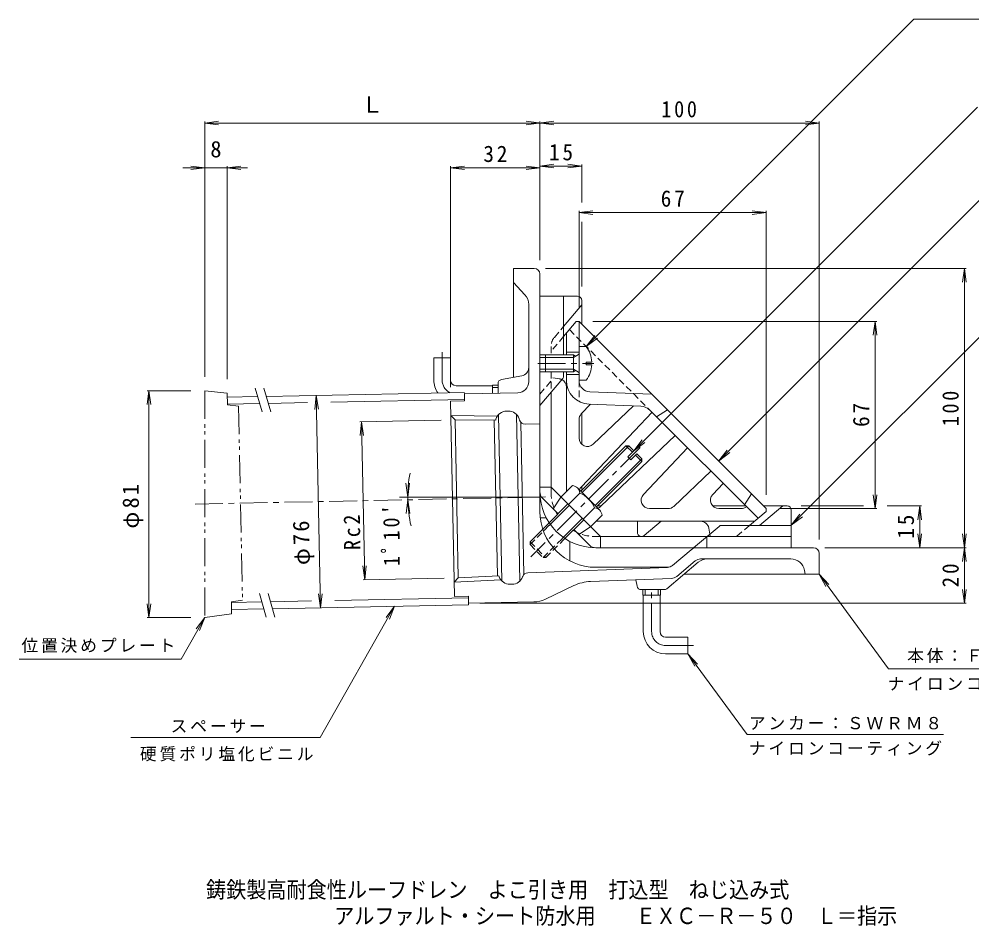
# Model space of a CAD drawing. Units: millimetres, scale not verified. Extents: x -234 to 343, y -275 to 243.
# Drawn here: x -234.1 to 107.1, y -274.7 to 50 of the extents above; entities that cross this region are included whole.
import ezdxf
from ezdxf.enums import TextEntityAlignment as Align

# ---------------------------------------------------------------- set-up
doc = ezdxf.new("R2010")
doc.units = ezdxf.units.MM
doc.header["$LTSCALE"] = 2
for name, pattern in [('CHAIN1', [8, 5, -1, 1, -1]), ('DASHED1', [1.8, 1.2, -0.6]), ('DOUBLE_CHAIN1', [8.8, 5, -1, 0.6, -0.6, 0.6, -1])]:
    doc.linetypes.add(name, pattern=pattern)
for name, color, linetype, lineweight in [('0-0_通り芯', 3, 'Continuous', 9), ('0-1_ピット', 2, 'Continuous', 9), ('0-2_本体（蓋）', 6, 'Continuous', 5), ('0-3_受枠', 7, 'Continuous', 9), ('0-4_寸法', 7, 'Continuous', 9), ('0-5_文字', 7, 'Continuous', 9)]:
    doc.layers.add(name, color=color, linetype=linetype, lineweight=lineweight)
doc.layers.add('F-4_F-4ﾚｲﾔ', color=2, linetype='Continuous')
doc.styles.add('ＭＳ ゴシック', font='')
doc.styles.get('ＭＳ ゴシック').set_extended_font_data('MS Gothic')

msp = doc.modelspace()

# ---------------------------------------------------------------- linework, layer by layer
at = {"layer": '0-0_通り芯'}
for p, q in [((-49.578, -39.282), (-57.078, -39.282)), ((-57.078, -78.33), (-57.078, -39.282)), ((-52.921, -48.74), (-57.078, -44.282)), ((-47.578, -41.282), (-47.578, -126.282)), ((-51.578, -79.797), (-51.578, -52.15)), ((-79.578, -71.282), (-85.578, -71.282)), ((-85.578, -79.282), (-85.578, -71.282)), ((-79.578, -79.282), (-79.578, -71.282)), ((-61.346, -79.058), (-54.041, -77.73)), ((-77.578, -81.282), (-64.578, -81.282)), ((-64.578, -81.107), (-62.578, -81.107)), ((-64.578, -83.982), (-64.578, -81.107)), ((-62.578, -80.534), (-62.578, -83.941)), ((-55.497, -83.797), (-74.63, -84.186)), ((-74.579, -86.686), (-74.63, -84.186)), ((-64.578, -81.922), (-62.578, -81.922)), ((-79.578, -86.788), (-74.579, -86.686)), ((-61.24, -151.149), (-62.45, -91.718)), ((-58.909, -90.367), (-59.545, -90.38)), ((-54.738, -151.179), (-55.952, -91.586)), ((-77.963, -93.474), (-76.812, -150.026)), ((-77.963, -93.474), (-63.413, -93.633)), ((-62.778, -149.301), (-63.912, -93.627)), ((-63.413, -93.633), (-63.302, -93.253)), ((-54.851, -93.638), (-55.038, -93.085)), ((-53.286, -148.808), (-54.394, -94.387)), ((-52.916, -94.996), (-47.578, -94.888)), ((-47.578, -121.143), (-97.819, -121.143)), ((-45.311, -128.53), (-47.451, -128.53)), ((-36.826, -137.016), (-36.826, -144.016)), ((50.422, -139.282), (-27.578, -139.282)), ((-0.133, -145.621), (6.585, -139.984)), ((9.97, -143.282), (42.249, -143.282)), ((52.422, -141.282), (52.422, -148.782)), ((-51.938, -148.214), (-1.948, -146.321)), ((-2.012, -146.282), (-27.578, -146.282)), ((9.137, -144.452), (-2.16, -153.931)), ((1.388, -149.567), (8.041, -143.984)), ((-78.258, -151.581), (-76.812, -150.026)), ((-53.749, -149.548), (-53.795, -149.68)), ((3.976, -148.782), (52.422, -148.782)), ((47.168, -147.388), (47.422, -148.782)), ((-78.258, -151.581), (-61.6, -150.721)), ((-57.487, -152.351), (-58.283, -152.368)), ((-35.377, -152.821), (-45.629, -157.72)), ((-29.478, -151.366), (-0.427, -150.266)), ((-12.802, -153.051), (-13.22, -150.751)), ((-73.103, -159.171), (-73.154, -156.671)), ((-3.124, -154.282), (-11.326, -154.282)), ((-10.753, -156.282), (-10.753, -154.282)), ((-10.753, -156.282), (-4.403, -156.282)), ((-10.578, -169.282), (-10.578, -156.282)), ((-9.938, -156.282), (-9.938, -154.282)), ((-5.218, -156.282), (-5.218, -154.282)), ((-4.578, -169.282), (-4.578, -156.282)), ((-4.403, -156.282), (-4.403, -154.282)), ((-49.737, -158.695), (-73.103, -159.171)), ((-2.578, -171.282), (5.422, -171.282)), ((5.422, -171.282), (5.422, -177.282)), ((-2.578, -177.282), (5.422, -177.282))]:
    msp.add_line(p, q, dxfattribs=at)
at = {"layer": '0-0_通り芯', "linetype": 'CHAIN1'}
for p, q in [((-82.578, -79.282), (-82.578, -68.282)), ((-11.706, -103.41), (-50.867, -142.571)), ((-171.045, -123.657), (-45.567, -121.102)), ((-7.578, -169.282), (-7.578, -154.282)), ((-2.578, -174.282), (8.422, -174.282))]:
    msp.add_line(p, q, dxfattribs=at)
at = {"layer": '0-0_通り芯', "color": 2}
for p, q in [((-32.972, -119.019), (-16.759, -102.806)), ((-32.477, -119.513), (-15.769, -102.806)), ((-16.759, -102.806), (-15.769, -102.806)), ((-16.759, -102.806), (-14.461, -105.104)), ((-16.087, -106.731), (-13.966, -104.609)), ((-15.769, -102.806), (-13.966, -104.609)), ((-15.027, -107.791), (-12.906, -105.67)), ((-12.906, -105.67), (-11.102, -107.473)), ((-27.81, -124.18), (-11.102, -107.473)), ((-27.315, -124.675), (-11.102, -108.463)), ((-16.087, -106.731), (-15.027, -107.791)), ((-13.4, -106.165), (-11.102, -108.463)), ((-11.102, -107.473), (-11.102, -108.463)), ((-35.957, -117.054), (-40.043, -121.14)), ((-34.12, -117.87), (-26.167, -125.823)), ((-33.303, -119.708), (-37.389, -123.794)), ((-44.736, -130.783), (-37.568, -123.615)), ((-44.302, -131.339), (-37.073, -124.11)), ((-28.004, -125.007), (-32.09, -129.093)), ((-39.635, -136.006), (-32.406, -128.777)), ((-39.079, -136.44), (-31.911, -129.271)), ((-25.35, -127.661), (-29.436, -131.746))]:
    msp.add_line(p, q, dxfattribs=at)
at = {"layer": '0-0_通り芯', "color": 2, "linetype": 'DOUBLE_CHAIN1'}
msp.add_line((-51.125, -137.172), (-44.736, -130.783), dxfattribs=at)
at = {"layer": '0-0_通り芯', "color": 2, "linetype": 'DASHED1'}
for p, q in [((-51.125, -138.162), (-44.302, -131.339)), ((-46.458, -142.829), (-39.635, -136.006)), ((-45.468, -142.829), (-39.079, -136.44)), ((-51.125, -137.172), (-51.125, -138.162)), ((-51.125, -137.172), (-45.468, -142.829)), ((-51.125, -138.162), (-46.458, -142.829)), ((-46.458, -142.829), (-45.468, -142.829))]:
    msp.add_line(p, q, dxfattribs=at)
at = {"layer": '0-0_通り芯'}
for points in [[(-79.578, -86.788), (-78.153, -156.773), (-73.154, -156.671)], [(-77.963, -93.474), (-79.472, -91.979), (-62.792, -92.161)], [(-76.812, -150.026), (-62.28, -149.276), (-62.154, -149.65)]]:
    msp.add_lwpolyline(points, dxfattribs=at)
for centre, radius, start, end in [((-49.578, -41.282), 2, 0, 90), ((-56.578, -52.15), 5, 0, 42.99986), ((-54.578, -74.779), 3, 280.3046, 0), ((-77.578, -79.282), 8, 180, 215.07475), ((-77.578, -79.282), 2, 180, 270), ((-61.078, -80.534), 1.5, 100.30553, 180), ((-55.578, -79.797), 4, 271.16649, 0), ((-59.464, -94.38), 4, 91.16684, 163.64136), ((-58.827, -94.367), 4, 18.69203, 91.16649), ((-52.957, -92.997), 2, 198.69193, 271.16612), ((-27.578, -119.282), 20, 180, 270), ((-27.578, -126.282), 20, 180, 270), ((8.514, -142.282), 3, 90, 130.00003), ((50.422, -141.282), 2, 0, 90), ((9.97, -146.282), 3, 90, 130.00003), ((12.351, -148.282), 5, 90, 129.99995), ((42.249, -148.282), 5, 10.30489, 90), ((-2.012, -143.282), 3, 270, 310.00003), ((-2.061, -143.323), 3, 272.16797, 310.00018), ((-58.365, -148.368), 4, 198.69226, 271.16684), ((-57.568, -148.352), 4, 271.16684, 340.61086), ((-51.862, -150.212), 2, 92.16795, 160.61086), ((-0.54, -147.269), 3, 272.16844, 310.00018), ((-28.91, -166.355), 15, 92.16815, 115.53932), ((-11.326, -152.782), 1.5, 190.30476, 270), ((-3.124, -152.782), 1.5, 270, 310.00034), ((-49.941, -148.697), 10, 271.1667, 295.53929), ((-2.578, -169.282), 8, 180, 270), ((-2.578, -169.282), 2, 180, 270)]:
    msp.add_arc(centre, radius, start, end, dxfattribs=at)
at = {"layer": '0-0_通り芯', "linetype": 'CHAIN1'}
for centre, end in [((-77.578, -79.282), 244.37117), ((-2.578, -169.282), 270)]:
    msp.add_arc(centre, 5, 180, end, dxfattribs=at)
at = {"layer": '0-0_通り芯', "color": 2}
for centre, radius, start, end in [((-36.1, -119.85), 2.8, 2.92557, 87.07463), ((-37.277, -128.981), 10.089, 23.19786, 66.80214), ((-28.147, -127.804), 2.8, 2.92572, 87.07428)]:
    msp.add_arc(centre, radius, start, end, dxfattribs=at)
at = {"layer": '0-1_ピット'}
for p, q in [((-34.078, -49.282), (-47.578, -49.282)), ((-39.078, -70.282), (-39.078, -49.282)), ((-32.578, -50.782), (-32.578, -59.282)), ((-39.078, -60.029), (-32.578, -52.282)), ((-45.578, -70.282), (-47.578, -70.282)), ((-45.578, -71.152), (-47.578, -71.152)), ((-45.578, -75.412), (-47.578, -75.412)), ((-45.578, -76.282), (-47.578, -76.282)), ((-39.078, -77.736), (-39.078, -76.282)), ((-39.429, -78.7), (-47.578, -88.412)), ((-43.578, -83.645), (-43.578, -117.604)), ((-32.578, -91.176), (-32.578, -102.288)), ((-43.578, -117.604), (-47.578, -117.604)), ((-32.578, -118.625), (-32.578, -117.317)), ((-46.699, -121.555), (-41.103, -127.15)), ((-42.871, -125.383), (-40.043, -121.14)), ((-26.922, -124.282), (-25.612, -124.282)), ((26.058, -124.282), (14.222, -124.282)), ((39.422, -124.282), (31.08, -131.282)), ((40.922, -124.282), (32.422, -124.282)), ((42.422, -125.782), (42.422, -139.282)), ((-35.447, -132.807), (-29.851, -138.403)), ((-33.679, -134.575), (-29.436, -131.747)), ((-12.687, -129.782), (-12.687, -133.816)), ((-4.133, -129.782), (-10.279, -134.939)), ((16.538, -131.633), (7.422, -139.282)), ((17.502, -131.282), (42.422, -131.282)), ((42.422, -135.282), (-25.9, -135.282)), ((12.189, -135.282), (12.189, -139.282))]:
    msp.add_line(p, q, dxfattribs=at)
at = {"layer": '0-1_ピット', "linetype": 'DASHED1'}
for p, q in [((-42.408, -63.997), (-39.078, -60.029)), ((-43.578, -67.211), (-43.578, -70.282)), ((-43.578, -76.282), (-43.578, -83.645)), ((-47.578, -84.282), (-43.578, -79.515)), ((-43.578, -117.604), (-43.578, -119.282)), ((-25.9, -135.282), (-27.578, -135.282))]:
    msp.add_line(p, q, dxfattribs=at)
at = {"layer": '0-1_ピット'}
msp.add_lwpolyline([(-43.578, -117.604), (-25.9, -135.282), (-25.9, -139.282)], dxfattribs=at)
for centre, radius, start, end in [((-34.078, -50.782), 1.5, 0, 90), ((-40.578, -77.736), 1.5, 319.99997, 0), ((-44.577, -119.434), 3, 177.11079, 224.99966), ((40.922, -125.782), 1.5, 0, 90), ((17.502, -132.782), 1.5, 90, 130.00003), ((-11.221, -133.816), 1.466, 180, 309.99966), ((-27.729, -136.282), 3, 225.00034, 272.88921)]:
    msp.add_arc(centre, radius, start, end, dxfattribs=at)
at = {"layer": '0-1_ピット', "linetype": 'DASHED1'}
for centre, radius, start, end in [((-38.578, -67.211), 5, 140.00005, 180), ((-27.578, -119.282), 16, 180, 210.52126), ((-27.578, -119.282), 16, 239.47624, 270)]:
    msp.add_arc(centre, radius, start, end, dxfattribs=at)
at = {"layer": '0-2_本体（蓋）'}
for p, q in [((-34.578, -58.282), (-39.078, -63.645)), ((-33.578, -58.282), (-34.578, -58.282)), ((-33.578, -58.282), (33.422, -125.282)), ((-33.578, -67.282), (-33.578, -58.282)), ((-38.078, -62.453), (-38.078, -70.282)), ((-38.078, -69.282), (-33.578, -69.282)), ((-38.078, -76.282), (-38.078, -119.175)), ((-38.078, -77.282), (-33.578, -77.282)), ((-29.732, -83.43), (-7.578, -84.282)), ((-32.754, -91.362), (-29.509, -87.942)), ((-11.471, -88.636), (-29.905, -87.927)), ((-28.513, -102.228), (-14.083, -88.535)), ((-7.419, -90.805), (-32.742, -117.489)), ((-8.128, -90.097), (30.505, -128.73)), ((-5.81, -92.414), (-1.921, -89.939)), ((-33.578, -93.427), (-33.578, -100.052)), ((0.899, -99.124), (-25.785, -124.446)), ((-10.524, -120.217), (5.309, -103.533)), ((0.342, -124.458), (13.627, -111.851)), ((14.282, -120.217), (18.037, -116.261)), ((28.119, -119.979), (25.644, -123.868)), ((-1.723, -125.282), (-8.348, -125.282)), ((24.417, -125.282), (16.458, -125.282)), ((33.422, -125.282), (33.422, -126.282)), ((33.422, -126.282), (27.463, -131.282)), ((29.251, -129.782), (-27.472, -129.782)), ((12.87, -132.246), (13.259, -134.385))]:
    msp.add_line(p, q, dxfattribs=at)
at = {"layer": '0-2_本体（蓋）', "linetype": 'DASHED1'}
for p, q in [((-37.025, -61.199), (-8.128, -90.097)), ((-39.078, -63.645), (-43.578, -69.008)), ((-40.542, -78.835), (-43.583, -78.282)), ((-33.578, -79.433), (-33.578, -86.933)), ((27.463, -131.282), (22.696, -135.282)), ((13.259, -134.385), (13.422, -135.282))]:
    msp.add_line(p, q, dxfattribs=at)
at = {"layer": '0-2_本体（蓋）', "color": 4, "lineweight": 9}
for p, q in [((-30.978, -67.282), (-33.578, -67.282)), ((-33.578, -67.282), (-33.578, -79.282)), ((-45.578, -70.282), (-45.578, -76.282)), ((-35.578, -70.282), (-45.578, -70.282)), ((-35.578, -71.152), (-45.578, -71.152)), ((-35.578, -71.152), (-33.705, -70.1)), ((-35.578, -70.282), (-34.814, -70.723)), ((-35.578, -70.282), (-35.578, -76.282)), ((-30.978, -73.761), (-30.978, -72.803)), ((-28.989, -72.803), (-30.978, -72.803)), ((-28.989, -73.761), (-30.978, -73.761)), ((-35.578, -75.412), (-45.578, -75.412)), ((-35.578, -76.282), (-45.578, -76.282)), ((-35.578, -75.412), (-33.705, -76.464)), ((-35.578, -76.282), (-34.814, -75.841)), ((-30.978, -79.282), (-33.578, -79.282))]:
    msp.add_line(p, q, dxfattribs=at)
at = {"layer": '0-2_本体（蓋）', "color": 4, "linetype": 'CHAIN1', "lineweight": 9}
msp.add_line((-48.382, -73.282), (-28.266, -73.282), dxfattribs=at)
at = {"layer": '0-2_本体（蓋）', "color": 4, "lineweight": 9}
for centre, radius, start, end in [((-38.978, -73.282), 10, 2.74562, 36.86987), ((-33.828, -69.882), 0.25, 299.32918, 0), ((-38.978, -73.282), 10, 323.13013, 357.25438), ((-33.828, -76.682), 0.25, 0, 60.67082)]:
    msp.add_arc(centre, radius, start, end, dxfattribs=at)
at = {"layer": '0-2_本体（蓋）', "linetype": 'DASHED1'}
msp.add_arc((-41.078, -81.786), 3, 63.89326, 79.70404, dxfattribs=at)
at = {"layer": '0-2_本体（蓋）'}
for centre, radius, start, end in [((-41.078, -81.786), 3, 0, 63.89326), ((-29.578, -79.433), 8.5, 180, 267.79736), ((-29.578, -79.433), 4, 180, 267.79758), ((-11.663, -93.632), 5, 44.99989, 87.79738), ((-30.578, -93.427), 3, 136.49954, 179.99966), ((-30.578, -100.052), 3, 180.00034, 313.49998), ((-30.566, -119.554), 3, 136.50002, 161.15651), ((-8.348, -122.282), 3, 136.50002, 269.99966), ((16.458, -122.282), 3, 136.50002, 270), ((-27.85, -122.27), 3, 288.84221, 313.49998), ((-1.723, -122.282), 3, 270.00034, 313.50046), ((24.417, -122.282), 3, 270, 310.13972), ((9.918, -132.782), 3, 10.3046, 90)]:
    msp.add_arc(centre, radius, start, end, dxfattribs=at)
at = {"layer": '0-3_受枠', "linetype": 'DOUBLE_CHAIN1'}
for p, q in [((-159.56, -83.915), (-167.578, -83.096)), ((-167.578, -83.096), (-167.578, -164.281)), ((-159.56, -83.915), (-159.473, -88.164)), ((-155.464, -88.583), (-159.473, -88.164)), ((-155.464, -88.583), (-154.049, -158.069)), ((-154.049, -158.069), (-158.038, -158.65)), ((-157.951, -162.899), (-158.038, -158.65)), ((-157.951, -162.899), (-167.578, -164.281))]:
    msp.add_line(p, q, dxfattribs=at)
at = {"layer": '0-3_受枠', "color": 4}
for p, q in [((-159.529, -85.415), (-148.637, -85.193)), ((-145.532, -85.13), (-74.64, -83.686)), ((-74.63, -84.186), (-74.64, -83.686)), ((-159.478, -87.915), (-147.916, -87.679)), ((-144.811, -87.616), (-130.844, -87.331)), ((-122.408, -87.16), (-74.589, -86.186)), ((-158.033, -158.9), (-147.14, -158.678)), ((-144.035, -158.615), (-129.398, -158.317)), ((-143.315, -161.101), (-73.093, -159.671)), ((-120.963, -158.145), (-73.144, -157.171)), ((-73.103, -159.171), (-73.093, -159.671)), ((-157.982, -161.399), (-146.42, -161.164))]:
    msp.add_line(p, q, dxfattribs=at)
at = {"layer": '0-3_受枠'}
for p, q in [((-149.502, -82.21), (-147.051, -90.662)), ((-146.396, -82.147), (-143.946, -90.599)), ((-148.005, -155.695), (-145.555, -164.147)), ((-144.9, -155.632), (-142.45, -164.084))]:
    msp.add_line(p, q, dxfattribs=at)
at = {"layer": '0-4_寸法'}
for p, q in [((-167.578, 12.718), (-162.621, 13.371)), ((-167.578, -78.078), (-167.578, 13.318)), ((-167.578, 12.718), (52.422, 12.718)), ((-167.578, 12.718), (-162.621, 12.065)), ((-42.621, 12.065), (-52.535, 13.371)), ((-42.621, 13.371), (-52.535, 12.065)), ((-47.578, -36.282), (-47.578, 13.318)), ((52.422, 12.718), (47.465, 13.371)), ((52.422, 12.718), (47.465, 12.065)), ((52.422, -136.282), (52.422, 13.318)), ((-152.222, -3.282), (-175.419, -3.282)), ((-167.578, -3.282), (-172.535, -2.63)), ((-167.578, -3.282), (-172.535, -3.935)), ((-159.56, -3.282), (-154.602, -2.63)), ((-159.56, -78.915), (-159.56, -2.682)), ((-159.56, -3.282), (-154.602, -3.935)), ((-79.578, -3.282), (-74.621, -2.63)), ((-79.578, -81.788), (-79.578, -2.682)), ((-79.578, -3.282), (-47.578, -3.282)), ((-79.578, -3.282), (-74.621, -3.935)), ((-47.578, -3.282), (-52.535, -2.63)), ((-47.578, -3.282), (-52.535, -3.935)), ((-47.578, -2.682), (-42.621, -2.03)), ((-47.578, -2.682), (-32.578, -2.682)), ((-47.578, -2.682), (-42.621, -3.335)), ((-32.578, -2.682), (-37.535, -2.03)), ((-32.578, -2.682), (-37.535, -3.335)), ((-32.578, -15.746), (-32.578, -2.082)), ((-33.578, -19.282), (-28.621, -18.63)), ((-33.578, -53.282), (-33.578, -18.682)), ((-33.578, -19.282), (33.422, -19.282)), ((-33.578, -19.282), (-28.621, -19.935)), ((33.422, -19.282), (28.465, -18.63)), ((33.422, -19.282), (28.465, -19.935)), ((33.422, -120.282), (33.422, -18.682)), ((-32.578, -45.782), (-32.578, -22.652)), ((105.022, -39.282), (-45.578, -39.282)), ((104.422, -39.282), (103.769, -44.239)), ((104.422, -39.282), (104.422, -139.282)), ((104.422, -39.282), (105.075, -44.239)), ((-28.578, -58.282), (73.022, -58.282)), ((72.422, -58.282), (71.769, -63.239)), ((72.422, -58.282), (72.422, -125.282)), ((72.422, -58.282), (73.075, -63.239)), ((-187.578, -83.096), (-188.231, -88.053)), ((-172.578, -83.096), (-188.178, -83.096)), ((-187.578, -83.096), (-187.578, -164.281)), ((-187.578, -83.096), (-186.925, -88.053)), ((-127.629, -84.765), (-128.181, -89.735)), ((-127.629, -84.765), (-126.082, -160.75)), ((-127.629, -84.765), (-126.876, -89.708)), ((-82.962, -93.576), (-112.035, -94.168)), ((-111.435, -94.156), (-111.986, -99.125)), ((-111.435, -94.156), (-110.283, -150.708)), ((-111.435, -94.156), (-110.681, -99.099)), ((-94.872, -121.143), (-95.525, -116.186)), ((-94.872, -121.143), (-94.219, -116.186)), ((-94.862, -122.106), (-95.414, -127.076)), ((-94.862, -122.106), (-94.109, -127.049)), ((72.422, -125.282), (71.769, -120.325)), ((72.422, -125.282), (73.075, -120.325)), ((38.422, -125.282), (73.022, -125.282)), ((45.922, -124.282), (68.23, -124.282)), ((76.684, -124.282), (89.022, -124.282)), ((88.422, -124.282), (87.769, -129.239)), ((88.422, -124.282), (88.422, -139.282)), ((88.422, -124.282), (89.075, -129.239)), ((88.422, -139.282), (87.769, -134.325)), ((88.422, -139.282), (89.075, -134.325)), ((104.422, -139.282), (103.769, -134.325)), ((104.422, -139.282), (105.075, -134.325)), ((105.022, -139.282), (54.422, -139.282)), ((104.422, -139.282), (103.769, -144.239)), ((104.422, -139.282), (104.422, -159.171)), ((104.422, -139.282), (105.075, -144.239)), ((-110.283, -150.708), (-111.036, -145.765)), ((-110.283, -150.708), (-109.731, -145.738)), ((-81.811, -150.128), (-110.883, -150.72)), ((-126.082, -160.75), (-126.835, -155.807)), ((-126.082, -160.75), (-125.53, -155.78)), ((104.422, -159.171), (103.769, -154.213)), ((104.422, -159.171), (105.075, -154.213)), ((-187.578, -164.281), (-188.231, -159.323)), ((-187.578, -164.281), (-186.925, -159.323)), ((105.022, -159.171), (-69.103, -159.171)), ((-172.578, -164.281), (-188.178, -164.281))]:
    msp.add_line(p, q, dxfattribs=at)
msp.add_arc((-47.577, -121.143), 47.295, 169.49954, 192.63295, dxfattribs=at)
at = {"layer": '0-5_文字'}
for p, q in [((-30.978, -67.282), (86.276, 49.972)), ((165.526, 49.972), (86.276, 49.972)), ((-13.966, -104.609), (109.113, 18.47)), ((16.407, -108.267), (111.641, -13.032)), ((-30.978, -67.282), (-27.934, -63.315)), ((-30.978, -67.282), (-27.011, -64.238)), ((-13.966, -104.609), (-10.922, -100.642)), ((-13.966, -104.609), (-9.999, -101.565)), ((16.407, -108.267), (19.451, -104.3)), ((16.407, -108.267), (20.373, -105.223)), ((42.422, -131.251), (45.466, -127.284)), ((42.422, -131.251), (46.389, -128.207)), ((52.422, -148.782), (77.241, -182.663)), ((52.422, -148.782), (55.878, -152.396)), ((52.422, -148.782), (54.825, -153.167)), ((-99.587, -160.21), (-126.294, -207.255)), ((-99.587, -160.21), (-102.602, -164.199)), ((-99.587, -160.21), (-101.467, -164.843)), ((-167.578, -164.281), (-176.017, -179.147)), ((-167.578, -164.281), (-170.593, -168.269)), ((-167.578, -164.281), (-169.458, -168.914)), ((5.422, -177.282), (26.565, -206.146)), ((5.422, -177.282), (8.878, -180.896)), ((5.422, -177.282), (7.825, -181.667)), ((-234.054, -179.147), (-176.017, -179.147)), ((77.241, -182.663), (145.54, -182.663)), ((-194.09, -207.255), (-126.294, -207.255)), ((26.565, -206.146), (96.877, -206.146))]:
    msp.add_line(p, q, dxfattribs=at)
msp.add_lwpolyline([(42.422, -131.251), (122.812, -50.86), (202.975, -50.86)], dxfattribs=at)

# ---------------------------------------------------------------- texts
at = {"layer": '0-4_寸法', "color": 2, "style": 'ＭＳ ゴシック'}
for s, p in [('Ｌ', (-111.578, 14.718)), ('8', (-165.569, -1.282))]:
    msp.add_text(s, height=5.865, dxfattribs=at).set_placement(p, align=Align.BOTTOM_LEFT)
at = {"layer": '0-4_寸法', "color": 2, "char_height": 5.865, "attachment_point": 7, "style": 'ＭＳ ゴシック'}
for s, insert in [('\\T1.27;\\W0.9;100', (-4.078, 14.718)), ('\\T1.27;\\W0.95;32', (-67.828, -1.282)), ('\\T1.27;\\W0.95;15', (-44.328, -0.682)), ('\\T1.27;\\W0.95;67', (-4.328, -17.282))]:
    msp.add_mtext(s, dxfattribs=dict(at, insert=insert))
for s, insert, rotation in [('\\T1.27;\\W0.9;100', (102.422, -95.782), 90), ('\\T1.27;\\W0.9;100', (102.422, -95.782), 90), ('\\T1.27;\\W0.95;67', (70.422, -96.032), 90), ('\\T1.19;φ81', (-189.578, -132.438), 90), ("\\T1.28;\\W0.9;1ﾟ10'", (-97.635, -145.813), 90.583), ('\\T1.27;\\W0.9;Rc2', (-111.707, -140.054), 91.167), ('\\T1.27;\\W0.95;15', (86.422, -136.032), 90), ('\\T1.19;φ76', (-128.324, -145.412), 91.167), ('\\T1.27;\\W0.95;20', (102.422, -153.476), 90)]:
    msp.add_mtext(s, dxfattribs=dict(at, insert=insert, rotation=rotation))
at = {"layer": '0-5_文字', "char_height": 4.399, "attachment_point": 7, "style": 'ＭＳ ゴシック'}
for s, insert in [('\\T1.17;位置決めプレート', (-233.208, -176.943)), ('\\T1.17;本体：ＦＣ１５０', (83.891, -180.583)), ('\\T1.17;ナイロンコーティング', (76.891, -190.628)), ('\\T1.17;スペーサー', (-179.799, -205.587)), ('\\T1.17;アンカー：ＳＷＲＭ８', (27.221, -204.483)), ('\\T1.17;硬質ポリ塩化ビニル', (-190.786, -215.785)), ('\\T1.17;ナイロンコーティング', (27.221, -213.717))]:
    msp.add_mtext(s, dxfattribs=dict(at, insert=insert))
at = {"layer": 'F-4_F-4ﾚｲﾔ', "style": 'ＭＳ ゴシック', "width": 0.9}
for s, p in [('鋳鉄製高耐食性ルーフドレン\u3000よこ引き用\u3000打込型\u3000ねじ込み式', (-167.091, -266.372)), ('アルファルト・シート防水用\u3000\u3000ＥＸＣ－Ｒ－５０\u3000Ｌ＝指示', (-121.233, -275.739))]:
    msp.add_text(s, height=5.865, dxfattribs=at).set_placement(p, align=Align.BOTTOM_LEFT)

doc.saveas('drawing.dxf')
